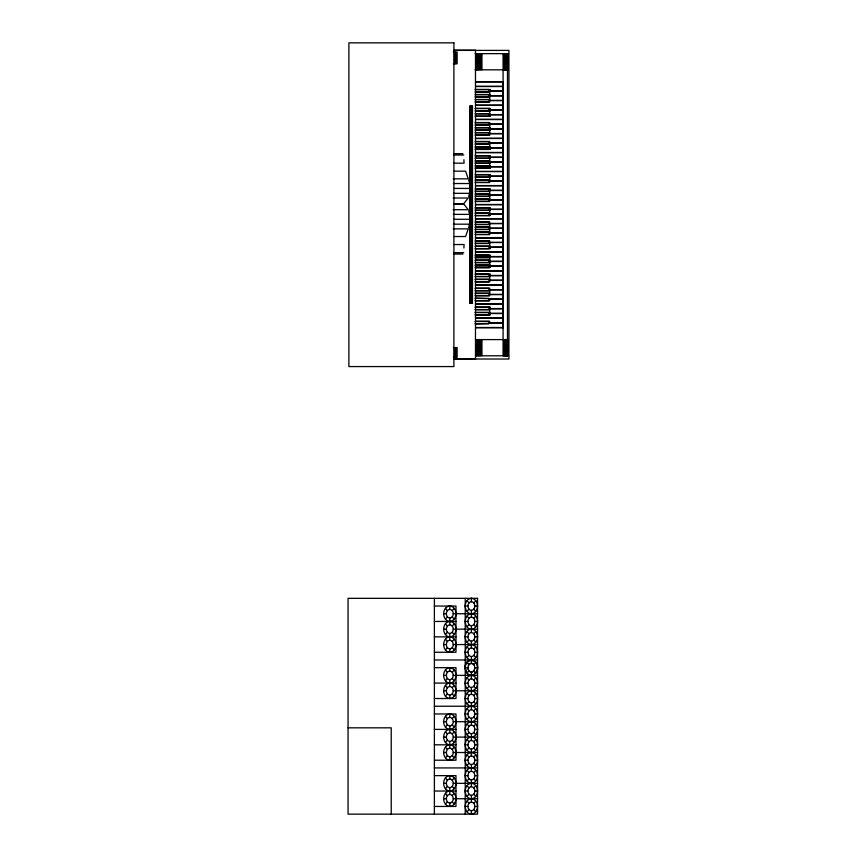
<?xml version="1.0" encoding="UTF-8"?>
<svg xmlns="http://www.w3.org/2000/svg" width="857" height="857" viewBox="0 0 857 857"><rect width="100%" height="100%" fill="white"/><g stroke="black" fill="none" stroke-linecap="round" stroke-linejoin="round"><path stroke-width="1.29" d="M463.916 248.027L464.065 244.534L453.996 244.534M468.64 196.842L470.011 190.875M468.64 227.694L470.011 221.738M474.724 668.878L474.842 667.678L477.542 667.764C478.624 658.112 464.162 658.122 465.222 667.764A7.702 6.16 -90 0 0 467.033 673.206C470.932 678.444 478.292 673.227 477.553 667.678A7.702 6.16 -90 0 0 471.393 659.976A7.702 6.16 -90 0 0 465.222 667.678L467.033 673.12L468.95 670.731A4.317 3.449 -90 0 0 473.835 670.731L475.753 673.12A7.702 6.16 -90 0 0 477.553 667.764M468.404 665.514L467.933 667.764L465.233 667.678M474.724 668.792L473.835 670.817A4.317 3.449 -90 0 1 468.95 670.817L468.404 669.831M468.404 665.6L468.95 664.625A4.317 3.449 -90 0 1 473.835 664.625L474.382 665.6M473.835 670.731L474.382 669.831M445.447 619.193L447.365 616.794M452.25 610.687L454.167 608.299M445.447 634.598L447.365 632.209M452.25 626.103L454.167 623.703M467.033 611.491L468.95 609.091M473.835 602.985L475.753 600.596M445.447 650.013L447.365 647.613M452.25 641.507L454.167 639.118M467.033 626.896L468.95 624.496M473.835 618.4L475.753 616.001M467.033 642.311L468.95 639.911M473.835 633.805L475.753 631.405M445.447 680.833L447.365 678.433M452.25 672.327L454.167 669.928M467.033 657.715L468.95 655.316M473.835 649.21L475.753 646.821M445.447 696.238L447.365 693.838M452.25 687.743L454.167 685.343M475.753 662.225L473.835 664.711A4.317 3.449 -90 0 0 468.95 664.711L467.033 662.311M467.033 688.621A7.702 6.16 -90 0 1 467.033 677.726A7.702 6.16 -90 0 1 475.753 677.726A7.702 6.16 -90 0 1 475.753 688.621L472.989 690.613L469.797 690.613L467.033 688.621L468.95 686.221M473.835 680.115L475.753 677.726M445.447 727.143L447.365 724.743M452.25 718.637L454.167 716.248M467.033 704.026A7.702 6.16 -90 0 1 467.033 693.131A7.702 6.16 -90 0 1 475.753 693.131A7.702 6.16 -90 0 1 475.753 704.026L472.989 706.018L469.797 706.018L467.033 704.026L468.95 701.637M473.835 695.53L475.753 693.131M445.447 742.548L447.365 740.159M452.25 734.053L454.167 731.653M467.033 719.441L468.95 717.041M473.835 710.935L475.753 708.546M445.447 757.963L447.365 755.563M452.25 749.457L454.167 747.068M467.033 734.845L468.95 732.456M473.835 726.35L475.753 723.951M467.033 750.261L468.95 747.861M473.835 741.755L475.753 739.355M445.447 788.783L447.365 786.383M452.25 780.277L454.167 777.888M467.033 765.665L468.95 763.266M473.835 757.17L475.753 754.771M445.447 804.187L447.365 801.788M452.25 795.692L454.167 793.293M467.033 781.07L468.95 778.681M473.835 772.575L475.753 770.175M467.033 796.485L468.95 794.085M473.835 787.979L475.753 785.59M467.033 811.89L468.95 809.501M473.835 803.395L475.753 800.995M453.492 203.859L463.562 203.859L468.265 198.021L453.171 198.021M472.989 675.123L474.467 674.352M454.296 50.188L475.485 50.188L475.485 359.233L454.296 359.233M454.339 50.402L508.94 50.402L508.94 359.019L454.339 359.019M453.374 52.127L457.135 52.127L457.135 63.782L453.374 63.782M475.11 53.637L507.858 53.637M475.11 69.824L507.858 69.824L507.815 53.637M475.571 81.694L503.113 81.694M475.528 81.908L503.113 81.908M475.571 86.321L503.113 86.321M475.571 86.536L503.113 86.536M475.485 89.428L489.733 89.428L489.733 90.938L503.113 90.938M475.099 89.653L490.375 89.653M503.113 91.163L489.733 91.163L489.733 95.673L503.113 95.673M475.099 91.903L488.865 91.903L488.865 89.653M475.485 92.117L489.733 92.117M475.485 94.484L489.733 94.484M475.099 94.709L490.279 94.709M503.113 95.888L489.733 95.888L489.733 100.408L503.113 100.408M475.099 96.862L488.865 96.862L488.865 94.709M475.485 97.077L489.733 97.077M475.485 99.455L489.733 99.455M475.099 99.669L488.865 99.669L488.865 101.919L475.099 101.919M503.113 100.623L489.733 100.623L489.733 102.133L475.485 102.133M475.571 105.132L503.113 105.132M475.571 105.357L503.113 105.357M475.485 108.357L489.733 108.357L489.733 109.867L503.113 109.867M475.099 108.571L490.375 108.571M503.113 110.082L489.733 110.082L489.733 114.602L503.113 114.602M475.099 110.821L490.375 110.821M475.485 111.035L489.733 111.035M475.485 113.649L489.733 113.649M475.099 113.863L488.865 113.863L488.865 116.113M503.113 114.817L489.733 114.817L489.733 116.327L475.485 116.327M475.099 116.113L490.375 116.113M475.571 119.327L503.113 119.327M475.571 119.552L503.113 119.552M475.485 122.551L489.733 122.551L489.733 124.061L503.113 124.061M475.099 122.765L488.865 122.765L488.865 125.015L475.099 125.015M503.113 124.276L489.733 124.276L489.733 128.796L503.113 128.796M475.485 125.229L489.733 125.229M475.485 127.607L489.733 127.607M475.099 127.822L488.865 127.822L488.865 129.985L475.099 129.985M503.113 129.011L489.733 129.011L489.733 133.521L503.113 133.521M475.485 130.2L489.733 130.2M475.485 132.567L489.733 132.567M475.099 132.792L488.865 132.792L488.865 135.042L475.099 135.042M503.113 133.746L489.733 133.746L489.733 135.256L475.485 135.256M475.528 138.256L503.113 138.256M475.528 138.577L503.113 138.47M475.485 141.48L489.733 141.48L489.733 142.99L503.113 142.99M475.099 141.694L488.865 141.694L488.865 143.944L475.099 143.944M503.113 143.205L489.733 143.205L489.733 147.715M475.485 144.158L489.733 144.158M475.485 146.761L489.733 146.761M475.099 146.986L490.375 146.986L490.375 149.236M475.485 147.715L503.113 147.715M503.113 147.94L489.733 147.94L489.733 149.45L475.485 149.45M475.099 149.236L488.865 149.236L488.865 146.986M475.571 152.45L503.113 152.45M475.571 152.664L503.113 152.664M454.092 153.66L462.898 153.66M453.664 155.031L463.723 155.031M475.485 155.674L489.733 155.674L489.733 157.185L503.113 157.185M475.099 155.888L488.865 155.888L488.865 158.138L475.099 158.138M503.113 157.399L489.733 157.399L489.733 161.909L503.113 161.909M475.485 158.352L489.733 158.352M475.485 160.73L489.733 160.73M475.099 160.945L488.865 160.945L488.865 163.098M503.113 162.134L489.733 162.134L489.733 166.644M453.996 163.173L464.065 163.173L463.916 159.691M475.099 163.098L490.279 163.098M475.485 163.312L489.733 163.312M475.485 165.69L489.733 165.69M475.099 165.904L490.375 165.904L490.375 168.154M475.485 166.644L503.113 166.644M503.113 166.858L489.733 166.858L489.733 168.368L475.485 168.368M475.099 168.154L488.865 168.154L488.865 165.904M454.264 171.175L465.587 171.175L468.265 178.834L453.171 178.834M475.571 171.379L503.113 171.379M475.571 171.593L503.113 171.593M475.485 174.592L489.733 174.592L489.733 176.103L503.113 176.103M475.099 174.817L488.865 174.817L488.865 177.067L475.099 177.067M503.113 176.328L489.733 176.328L489.733 180.838L503.113 180.838M475.485 177.281L489.733 177.281M475.485 179.884L489.733 179.884M475.099 180.099L488.865 180.099L488.865 182.348L475.099 182.348M503.113 181.052L489.733 181.052L489.733 182.562L475.485 182.562M453.396 183.527L469.754 183.527L470.011 185.98M475.571 185.573L503.113 185.573M475.571 185.787L503.113 185.787M453.899 188.433L470.257 188.433M475.485 188.786L489.733 188.786L489.733 190.297L503.113 190.297M475.099 189.011L490.375 189.011M503.113 190.522L489.733 190.522L489.733 195.032L503.113 195.032M475.099 191.261L488.865 191.261L488.865 189.011M475.485 191.475L489.733 191.475M453.396 193.328L469.754 193.328M475.485 193.843L489.733 193.843M475.099 194.057L488.865 194.057L488.865 196.221L475.099 196.221M503.113 195.246L489.733 195.246L489.733 199.767L503.113 199.767M475.485 196.435L489.733 196.435M475.485 198.813L489.733 198.813M475.099 199.028L488.865 199.028L488.865 201.277L475.099 201.277M503.113 199.981L489.733 199.981L489.733 201.491L475.485 201.491M454.21 204.287L463.016 204.287M475.571 204.491L503.113 204.491M475.571 204.716L503.113 204.716M475.485 207.715L489.733 207.715L489.733 209.226L503.113 209.226M475.099 207.93L490.375 207.93M503.113 209.44L489.733 209.44L489.733 213.961L503.113 213.961M453.171 209.697L468.265 209.697L463.562 203.859M475.099 210.179L490.375 210.179M475.485 210.394L489.733 210.394M475.485 213.007L489.733 213.007M475.099 213.222L488.865 213.222L488.865 215.471M503.113 214.175L489.733 214.175L489.733 215.685L475.485 215.685M453.396 214.379L469.754 214.379L470.011 216.832M475.099 215.471L490.375 215.471M475.571 218.685L503.113 218.685M475.571 218.91L503.113 218.91M453.899 219.285L470.257 219.285M475.485 221.909L489.733 221.909L489.733 223.42L503.113 223.42M475.099 222.124L488.865 222.124L488.865 224.373L475.099 224.373M503.113 223.634L489.733 223.634L489.733 228.155L503.113 228.155M453.396 224.18L469.754 224.18M475.485 224.588L489.733 224.588M475.485 226.966L489.733 226.966M475.099 227.18L488.865 227.18L488.865 229.344L475.099 229.344M503.113 228.369L489.733 228.369L489.733 232.879L503.113 232.879M453.171 228.873L468.265 228.873L465.587 236.532L454.264 236.532M475.485 229.558L489.733 229.558M475.485 231.926L489.733 231.926M475.099 232.14L488.865 232.14L488.865 234.39L475.099 234.39M503.113 233.104L489.733 233.104L489.733 234.614L475.485 234.614M475.528 237.614L503.113 237.614M475.528 237.828L503.113 237.828M475.528 237.935L502.888 237.935M475.485 240.838L489.733 240.838L489.733 242.349L503.113 242.349M475.099 241.053L488.865 241.053L488.865 243.302L475.099 243.302M503.113 242.563L489.733 242.563L489.733 247.073L503.113 247.073M475.485 243.517L489.733 243.517M475.485 246.12L489.733 246.12M475.099 246.334L488.865 246.334L488.865 248.584L475.099 248.584M503.113 247.298L489.733 247.298L489.733 248.809L475.485 248.809M475.571 251.808L503.113 251.808M475.571 252.022L503.113 252.022M453.664 252.676L463.723 252.676M454.092 254.047L462.898 254.047M475.485 255.032L489.733 255.032L489.733 256.543L503.113 256.543M475.099 255.247L488.865 255.247L488.865 257.496M475.485 256.757L503.113 256.757M475.099 257.496L490.375 257.496L490.375 255.247M475.485 257.711L489.733 257.711M475.485 260.089L489.733 260.089M475.099 260.303L490.279 260.303M503.113 261.267L489.733 261.267L489.733 256.757M503.113 261.492L489.733 261.492L489.733 266.002M475.099 262.456L490.279 262.456M475.485 262.671L489.733 262.671M475.485 265.049L489.733 265.049M475.099 265.263L490.375 265.263L490.375 267.513M475.485 266.002L503.113 266.002M503.113 266.216L489.733 266.216L489.733 267.727L475.485 267.727M475.099 267.513L488.865 267.513L488.865 265.263M475.571 270.737L503.113 270.737M475.571 270.951L503.113 270.951M475.485 273.951L489.733 273.951L489.733 275.461L503.113 275.461M475.099 274.176L488.865 274.176L488.865 276.425L475.099 276.425M503.113 275.686L489.733 275.686L489.733 280.196L503.113 280.196M475.485 276.64L489.733 276.64M475.485 279.243L489.733 279.243M475.099 279.457L488.865 279.457L488.865 281.707L475.099 281.707M503.113 280.41L489.733 280.41L489.733 281.921L475.485 281.921M475.528 284.824L502.888 284.824M475.528 284.931L503.113 284.931M475.528 285.145L503.113 285.145M475.528 285.252L502.888 285.252M475.485 288.145L489.733 288.145L489.733 289.655L503.113 289.655M475.099 288.37L488.865 288.37L488.865 290.619L475.099 290.619M503.113 289.88L489.733 289.88L489.733 294.39L503.113 294.39M475.485 290.834L489.733 290.834M475.485 293.201L489.733 293.201M475.099 293.415L488.865 293.415L488.865 295.579L475.099 295.579M503.113 294.604L489.733 294.604L489.733 295.794L475.485 295.794M475.485 298.172L503.113 299.125M475.099 298.386L488.865 298.386L488.865 300.636L475.099 300.636M503.113 299.339L489.733 299.339L489.733 300.85L475.485 300.85M475.571 303.849L503.113 303.849M475.571 304.074L503.113 304.074M475.485 307.074L489.733 307.074L489.733 308.584L503.113 308.584M475.099 307.288L490.375 307.288M503.113 308.799L489.733 308.799L489.733 313.319L503.113 313.319M475.099 309.538L488.865 309.538L488.865 307.288M475.485 309.752L489.733 309.752M475.485 312.366L489.733 312.366M475.099 312.58L490.375 312.58M503.113 313.533L489.733 313.533L489.733 315.044L475.485 315.044M475.099 314.83L490.375 314.83M475.571 318.043L503.113 318.043M475.571 318.268L503.113 318.268M475.485 321.268L489.733 321.268L489.733 322.778L503.113 322.778M475.099 321.482L488.865 321.482L488.865 323.732L475.099 323.732M503.113 322.993L475.485 323.946M475.571 327.513L503.113 327.513M475.571 327.728L503.113 327.728M475.485 339.597L507.858 339.597M453.364 347.578L457.135 347.578L457.135 357.294L453.364 357.294M475.485 355.784L507.858 355.784L507.815 339.597M434.392 606.038L455.978 606.038L455.978 652.263L434.392 652.263M465.222 606.038L467.933 606.038M474.842 606.038L477.553 606.038M443.647 613.741L446.358 613.741M453.257 613.741L477.553 613.741M434.392 621.454L455.978 621.454M465.222 621.454L467.933 621.454M474.842 621.454L477.553 621.454M443.647 629.156L446.358 629.156M453.257 629.156L477.553 629.156M434.392 636.858L455.978 636.858M465.222 636.858L467.933 636.858M474.842 636.858L477.553 636.858M443.647 644.56L446.358 644.56M453.257 644.56L477.553 644.56M465.222 652.263L467.933 652.263M474.842 652.263L477.553 652.263M434.392 659.976L477.553 659.976M434.392 667.678L455.978 667.678L455.978 698.519L434.392 698.519M443.647 675.38L446.358 675.38M453.257 675.38L477.553 675.38M434.392 683.083L455.978 683.083M465.222 683.168L467.933 683.168M474.842 683.168L477.553 683.168M443.647 690.785L446.358 690.785M453.257 690.785L477.553 690.785M465.222 698.584L467.933 698.584M474.842 698.584L477.553 698.584M434.392 706.243L477.553 706.243M434.392 713.967L455.978 713.967L455.978 760.213L434.392 760.213M465.222 713.988L467.933 713.988M474.842 713.988L477.553 713.988M443.647 721.69L446.358 721.69M453.257 721.69L477.553 721.69M348.06 727.829L391.231 727.829L391.231 814.15M434.392 729.403L455.978 729.403M465.222 729.403L467.933 729.403M474.842 729.403L477.553 729.403M443.647 737.106L446.358 737.106M453.257 737.106L477.553 737.106M434.392 744.808L455.978 744.808M465.222 744.808L467.933 744.808M474.842 744.808L477.553 744.808M443.647 752.51L446.358 752.51M453.257 752.51L477.553 752.51M465.222 760.213L467.933 760.213M474.842 760.213L477.553 760.213M434.392 767.926L477.553 767.926M434.392 775.628L455.978 775.628L455.978 806.448L434.392 806.448M465.222 775.628L467.933 775.628M474.842 775.628L477.553 775.628M443.647 783.33L446.358 783.33M453.257 783.33L477.553 783.33M434.392 791.032L455.978 791.032M465.222 791.032L467.933 791.032M474.842 791.032L477.553 791.032M443.647 798.745L446.358 798.745M453.257 798.745L477.553 798.745M465.222 806.448L467.933 806.448M474.842 806.448L477.553 806.448M468.308 674.352L469.797 675.123M467.033 600.596L468.95 602.985M473.835 609.091A4.317 3.449 -90 0 1 468.051 607.152A4.317 3.449 -90 0 1 472.282 601.871A4.317 3.449 -90 0 1 473.835 609.091L475.753 611.491M467.033 616.001L468.95 618.4M473.835 624.496A4.317 3.449 -90 0 1 468.051 622.568A4.317 3.449 -90 0 1 472.282 617.276A4.317 3.449 -90 0 1 473.835 624.496L475.753 626.896M467.033 631.405L468.95 633.805M473.835 639.911A4.317 3.449 -90 0 1 468.051 637.972A4.317 3.449 -90 0 1 472.282 632.691A4.317 3.449 -90 0 1 473.835 639.911L475.753 642.311M445.447 608.299L447.365 610.687M452.25 616.794L454.167 619.193A7.702 6.16 -90 0 1 443.851 615.733A7.702 6.16 -90 0 1 451.403 606.306A7.702 6.16 -90 0 1 454.167 619.193M467.033 646.821L468.95 649.21M473.835 655.316L475.753 657.715A7.702 6.16 -90 0 1 465.437 654.266A7.702 6.16 -90 0 1 472.989 644.828A7.702 6.16 -90 0 1 475.753 657.715M445.447 623.703L447.365 626.103M452.25 632.209L454.167 634.598A7.702 6.16 -90 0 1 443.851 631.148A7.702 6.16 -90 0 1 451.403 621.711A7.702 6.16 -90 0 1 454.167 634.598M467.033 662.225L468.95 664.625M473.835 670.817L475.753 673.206M445.447 639.118L447.365 641.507M452.25 647.613L454.167 650.013A7.702 6.16 -90 0 1 443.851 646.553A7.702 6.16 -90 0 1 451.403 637.115A7.702 6.16 -90 0 1 454.167 650.013M467.033 677.726L468.95 680.115M473.835 686.221A4.317 3.449 -90 0 1 468.051 684.293A4.317 3.449 -90 0 1 472.282 679.001A4.317 3.449 -90 0 1 473.835 686.221L475.753 688.621M467.033 693.131L468.95 695.53M473.835 701.637L475.753 704.026M445.447 669.928L447.365 672.327M452.25 678.433L454.167 680.833M467.033 708.546L468.95 710.935M473.835 717.041L475.753 719.441A7.702 6.16 -90 0 1 465.437 715.981A7.702 6.16 -90 0 1 472.989 706.543A7.702 6.16 -90 0 1 475.753 719.441M445.447 685.343L447.365 687.743M452.25 693.838L454.167 696.238M467.033 723.951L468.95 726.35M473.835 732.456L475.753 734.845M467.033 739.355L468.95 741.755M473.835 747.861L475.753 750.261M445.447 716.248L447.365 718.637M452.25 724.743L454.167 727.143M467.033 754.771L468.95 757.17M473.835 763.266L475.753 765.665M445.447 731.653L447.365 734.053M452.25 740.159L454.167 742.548M467.033 770.175L468.95 772.575M473.835 778.681L475.753 781.07M445.447 747.068L447.365 749.457M452.25 755.563L454.167 757.963M467.033 785.59L468.95 787.979M473.835 794.085L475.753 796.485M467.033 800.995L468.95 803.395M473.835 809.501L475.753 811.89M445.447 777.888L447.365 780.277M452.25 786.383L454.167 788.783M445.447 793.293L447.365 795.692M452.25 801.788L454.167 804.187M474.382 665.514L474.842 667.764M468.051 668.792L468.404 669.917M468.64 180.013L469.754 183.527M468.64 210.865L469.754 214.379M467.933 667.678L468.051 668.878M507.698 53.637L507.698 69.824M507.698 339.597L507.698 355.784M507.494 53.637L507.494 355.784M507.215 53.637L507.215 69.824M507.215 339.597L507.215 355.784M506.873 53.637L506.873 69.824M506.873 339.597L506.873 355.784M506.455 53.637L506.455 69.824M506.455 339.597L506.455 355.784M505.994 53.637L505.994 69.824M505.994 339.597L505.994 355.784M505.469 53.637L505.469 69.824M505.469 339.597L505.469 355.784M504.912 53.637L504.912 69.824M504.912 339.597L504.912 355.784M504.323 53.637L504.323 69.824M504.323 339.597L504.323 355.784M503.702 53.637L503.702 69.824M503.702 339.597L503.702 355.784M503.08 53.637L503.08 355.784M502.888 81.908L502.888 327.513M490.279 127.822L490.279 129.985M490.375 155.888L490.375 158.138M490.375 174.817L490.375 177.067M490.375 246.334L490.375 248.584M490.375 274.176L490.375 276.425M488.865 108.571L488.865 110.821M488.865 207.93L488.865 210.179M488.865 260.303L488.865 262.456M488.865 312.58L488.865 314.83M481.955 53.637L481.955 69.824M481.955 339.597L481.955 355.784M480.831 53.637L480.831 69.824M480.788 339.597L480.788 355.784M479.727 53.637L479.727 69.824M479.609 339.597L479.609 355.784M478.656 53.637L478.656 69.824M478.463 339.597L478.463 355.784M477.638 53.637L477.638 69.824M477.381 339.597L477.381 355.784M476.706 53.637L476.706 69.824M476.374 339.597L476.374 355.784M475.849 53.637L475.849 69.824M472.346 106.3L472.346 303.121M472.175 106.3L472.175 303.121M471.95 106.3L471.95 303.121M471.671 106.3L471.671 303.121M471.371 106.3L471.371 303.121M471.393 598.336A7.702 6.16 -90 0 1 476.728 609.895A7.702 6.16 -90 0 1 466.047 609.895A7.702 6.16 -90 0 1 471.393 598.336L471.393 601.721M471.393 610.355L471.393 617.136M471.393 625.76L471.393 632.541M471.393 641.175L471.393 647.946A4.317 3.449 -90 0 1 474.382 654.427A4.317 3.449 -90 0 1 468.404 654.427A4.317 3.449 -90 0 1 471.393 647.946M471.393 656.58L471.393 663.447M471.393 671.995L471.393 678.851M471.393 687.485L471.393 694.266A4.317 3.449 -90 0 1 474.382 700.737A4.317 3.449 -90 0 1 468.404 700.737A4.317 3.449 -90 0 1 471.393 694.266M471.393 702.901L471.393 709.671A4.317 3.449 -90 0 1 474.382 716.152A4.317 3.449 -90 0 1 468.404 716.152A4.317 3.449 -90 0 1 471.393 709.671M471.393 718.305L471.393 725.086A4.317 3.449 -90 0 1 474.382 731.557A4.317 3.449 -90 0 1 468.404 731.557A4.317 3.449 -90 0 1 471.393 725.086M471.393 733.721L471.393 740.491A4.317 3.449 -90 0 1 474.382 746.972A4.317 3.449 -90 0 1 468.404 746.972A4.317 3.449 -90 0 1 471.393 740.491M471.393 749.125L471.393 755.906A4.317 3.449 -90 0 1 474.382 762.376A4.317 3.449 -90 0 1 468.404 762.376A4.317 3.449 -90 0 1 471.393 755.906M471.393 764.53L471.393 771.311A4.317 3.449 -90 0 1 474.382 777.781A4.317 3.449 -90 0 1 468.404 777.781A4.317 3.449 -90 0 1 471.393 771.311M471.393 779.945L471.393 786.715A4.317 3.449 -90 0 1 474.382 793.196A4.317 3.449 -90 0 1 468.404 793.196A4.317 3.449 -90 0 1 471.393 786.715M471.393 795.35L471.393 802.131A4.317 3.449 -90 0 1 474.382 808.601A4.317 3.449 -90 0 1 468.404 808.601A4.317 3.449 -90 0 1 471.393 802.131M471.393 810.765L471.393 814.15M471.061 106.3L471.061 303.121M470.75 106.3L470.75 303.121M470.45 106.3L470.45 303.121M470.172 106.3L470.172 303.121M469.947 106.3L469.947 303.121M469.775 106.3L469.775 303.121M465.222 598.336L465.222 814.15M455.817 52.127L455.817 63.782M455.817 347.578L455.817 357.294M454.564 52.127L454.564 63.782M454.553 347.578L454.553 357.294M449.807 606.038L449.807 609.423A4.317 3.449 -90 0 1 452.796 615.904A4.317 3.449 -90 0 1 446.818 615.904A4.317 3.449 -90 0 1 449.807 609.423M449.807 618.058L449.807 624.839A4.317 3.449 -90 0 1 452.796 631.309A4.317 3.449 -90 0 1 446.818 631.309A4.317 3.449 -90 0 1 449.807 624.839M449.807 633.473L449.807 640.243A4.317 3.449 -90 0 1 452.796 646.724A4.317 3.449 -90 0 1 446.818 646.724A4.317 3.449 -90 0 1 449.807 640.243M449.807 648.878L449.807 652.263M449.807 667.678A7.702 6.16 -90 0 1 455.142 679.237A7.702 6.16 -90 0 1 444.472 679.237A7.702 6.16 -90 0 1 449.807 667.678L449.807 671.063A4.317 3.449 -90 0 1 452.796 677.533A4.317 3.449 -90 0 1 446.818 677.533A4.317 3.449 -90 0 1 449.807 671.063M449.807 679.697L449.807 686.478A4.317 3.449 -90 0 1 452.796 692.949A4.317 3.449 -90 0 1 446.818 692.949A4.317 3.449 -90 0 1 449.807 686.478M449.807 695.102L449.807 698.498M449.807 713.988A7.702 6.16 -90 0 1 455.142 725.547A7.702 6.16 -90 0 1 444.472 725.547A7.702 6.16 -90 0 1 449.807 713.988L449.807 717.373A4.317 3.449 -90 0 1 452.796 723.854A4.317 3.449 -90 0 1 446.818 723.854A4.317 3.449 -90 0 1 449.807 717.373M449.807 726.008L449.807 732.789A4.317 3.449 -90 0 1 452.796 739.259A4.317 3.449 -90 0 1 446.818 739.259A4.317 3.449 -90 0 1 449.807 732.789M449.807 741.423L449.807 748.193A4.317 3.449 -90 0 1 452.796 754.674A4.317 3.449 -90 0 1 446.818 754.674A4.317 3.449 -90 0 1 449.807 748.193M449.807 756.827L449.807 760.213M449.807 775.628A7.702 6.16 -90 0 1 455.142 787.187A7.702 6.16 -90 0 1 444.472 787.187A7.702 6.16 -90 0 1 449.807 775.628L449.807 779.013A4.317 3.449 -90 0 1 452.796 785.494A4.317 3.449 -90 0 1 446.818 785.494A4.317 3.449 -90 0 1 449.807 779.013M449.807 787.647L449.807 794.428A4.317 3.449 -90 0 1 452.796 800.899A4.317 3.449 -90 0 1 446.818 800.899A4.317 3.449 -90 0 1 449.807 794.428M449.807 803.052L449.807 806.448M434.392 598.336L434.392 814.15M453.899 42.85L348.885 42.85L348.885 366.571L453.899 366.571L453.899 42.85M472.464 106.3L469.657 106.3L469.657 303.121L472.464 303.121L472.464 106.3M477.553 598.336L348.06 598.336L348.06 814.15L477.553 814.15L477.553 598.336M476.728 794.889A7.702 6.16 -90 0 0 471.393 783.33A7.702 6.16 -90 0 0 466.047 794.889A7.702 6.16 -90 0 0 476.728 794.889M455.142 802.591A7.702 6.16 -90 0 0 449.807 791.032A7.702 6.16 -90 0 0 444.472 802.591A7.702 6.16 -90 0 0 455.142 802.591M476.728 779.484A7.702 6.16 -90 0 0 471.393 767.926A7.702 6.16 -90 0 0 466.047 779.484A7.702 6.16 -90 0 0 476.728 779.484M476.728 764.069A7.702 6.16 -90 0 0 471.393 752.51A7.702 6.16 -90 0 0 466.047 764.069A7.702 6.16 -90 0 0 476.728 764.069M455.142 756.367A7.702 6.16 -90 0 0 449.807 744.808A7.702 6.16 -90 0 0 444.472 756.367A7.702 6.16 -90 0 0 455.142 756.367M476.728 748.664A7.702 6.16 -90 0 0 471.393 737.106A7.702 6.16 -90 0 0 466.047 748.664A7.702 6.16 -90 0 0 476.728 748.664M455.142 740.951A7.702 6.16 -90 0 0 449.807 729.403A7.702 6.16 -90 0 0 444.472 740.951A7.702 6.16 -90 0 0 455.142 740.951M455.142 694.641A7.702 6.16 -90 0 0 449.807 683.083A7.702 6.16 -90 0 0 444.472 694.641A7.702 6.16 -90 0 0 455.142 694.641M476.728 640.715A7.702 6.16 -90 0 0 471.393 629.156A7.702 6.16 -90 0 0 466.047 640.715A7.702 6.16 -90 0 0 476.728 640.715M476.728 625.299A7.702 6.16 -90 0 0 471.393 613.741A7.702 6.16 -90 0 0 466.047 625.299A7.702 6.16 -90 0 0 476.728 625.299M476.728 733.249A7.702 6.16 -90 0 0 471.393 721.69A7.702 6.16 -90 0 0 466.047 733.249A7.702 6.16 -90 0 0 476.728 733.249M476.728 810.293A7.702 6.16 -90 0 0 471.393 798.745A7.702 6.16 -90 0 0 466.047 810.293A7.702 6.16 -90 0 0 476.728 810.293"/></g></svg>
